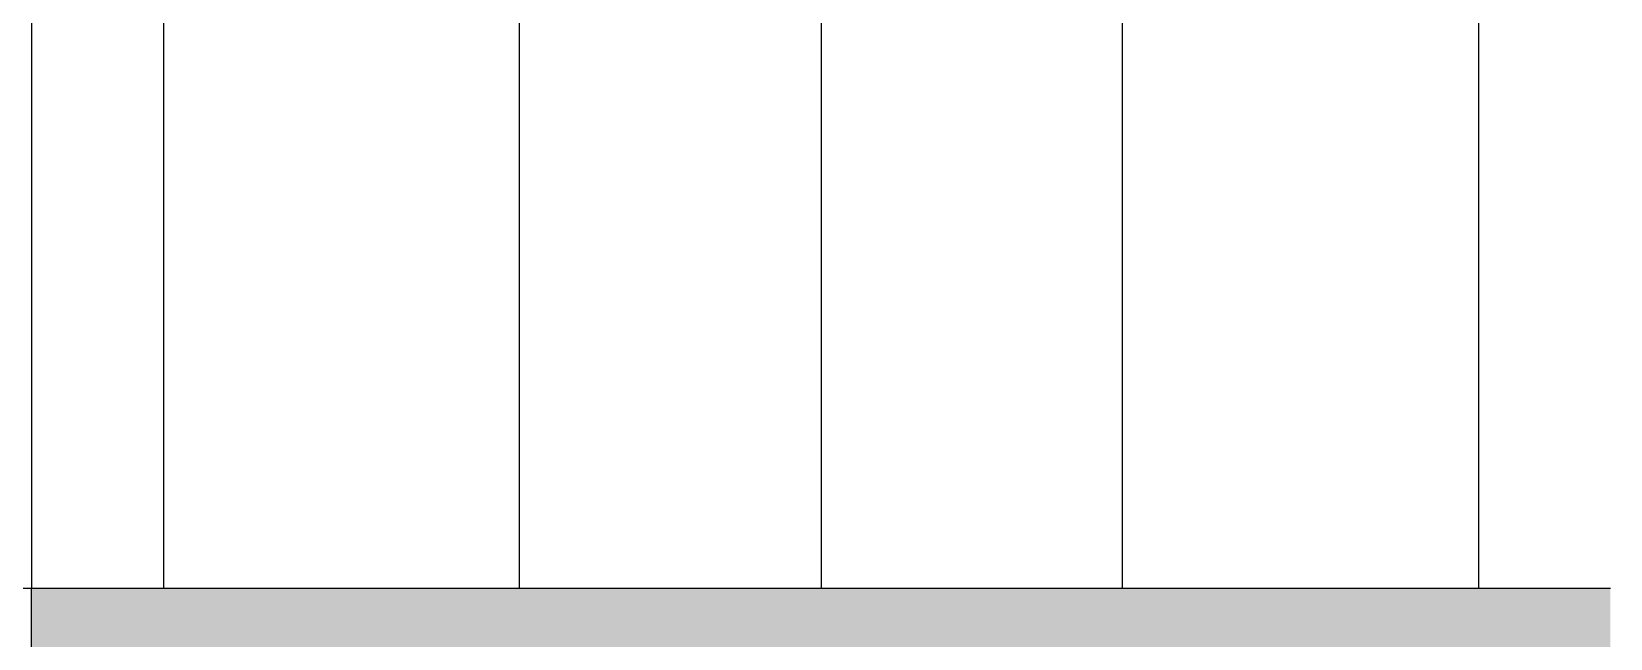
# Model space of a CAD drawing. Header units: metres. Extents: x 10 to 343, y 349 to 530.
# Drawn here: x 264.59 to 267.34, y 467.594 to 468.651 of the extents above; entities that cross this region are included whole.
import ezdxf

# ---------------------------------------------------------------- set-up
doc = ezdxf.new("R2010")
doc.units = ezdxf.units.M
doc.linetypes.add('DASHED2', pattern=[0.375, 0.25, -0.125])

msp = doc.modelspace()

# ---------------------------------------------------------------- hatches: boundary and pattern name
at = {"ltscale": 200}
h = msp.add_hatch(dxfattribs=at)
h.set_pattern_fill('AR-CONC', color=256, scale=0.025, style=0)
h.set_pattern_definition([(130, (217.0149322748073, 467.116823497566), (-0.1793150456501884, -0.0156880337456488), [0.01875, -0.20625]), (185, (217.0149322748073, 467.116823497566), (0.03468783340325, 0.1880480334250029), [0.015, -0.165]), (79.54860000000002, (216.9999893549718, 467.1155161623494), (-0.1446273454285054, 0.1723598855152384), [0.0159350474999999, -0.1752855279999977]), (133.8158, (217.0149322748073, 467.1668234973797), (-0.2668102621564111, -0.0413797535822545), [0.028125, -0.309375]), (83.3644, (216.9926980892085, 467.1633751707734), (-0.2336656763871758, 0.2435294677251104), [0.023902572, -0.26292825]), (188.8158, (217.0149322748073, 467.1668234973797), (-0.2336654862834068, 0.2435296502313311), [0.0224999999999998, -0.2474999999999981]), (159, (216.9899322753661, 467.1543234971934), (-0.1492267630296154, -0.1006547226663347), [0.01875, -0.20625]), (214, (216.9899322753661, 467.1543234971934), (-0.0608288329803954, 0.1812875112617133), [0.015, -0.165]), (108.5485999999999, (216.977496717114, 467.1459355958388), (-0.2100556571453725, 0.0806326241774881), [0.0159350474999999, -0.1752855279999986]), (142.5, (217.0149322748073, 467.116823497566), (-0.0030399638293227, 0.0832234634578279), [0, -0.163, 0, -0.1675, 0, -0.165625]), (172.5, (217.0149322748073, 467.116823497566), (-0.0657673843605372, 0.0986029279705901), [0, -0.0955, 0, -0.15925, 0, -0.063125]), (212.5, (217.0706822750978, 467.116823497566), (-0.1334556090431023, -0.005638717933595), [0, -0.0624999999999996, 0, -0.1949999999999981, 0, -0.2587499999999963]), (222.5, (217.0956822754704, 467.116823497566), (-0.1457965423355966, 0.0250262455830794), [0, -0.08125, 0, -0.1295, 0, -0.18375])])
h.paths.add_polyline_path([(261.5047061834373, 467.6812326785759), (261.5047061834373, 467.3812326782965), (261.2747061829903, 467.3812326782965), (261.2747061829903, 467.531232678669), (258.2247061831765, 467.531232678669), (258.2247061831765, 467.1312326782965), (256.4697061832883, 467.1312326782965), (256.4697061832883, 467.2312326783896), (258.109706182953, 467.2312326783896), (258.109706182953, 467.6812326785759)])
h.paths.add_polyline_path([(267.3397061834001, 467.6812326785759), (267.3397061834001, 467.3812326782965), (267.109706182953, 467.3812326782965), (267.109706182953, 467.531232678669), (264.8197061829157, 467.531232678669), (264.8197061829157, 467.3812326782965), (264.5897061834, 467.3812326782965), (264.5897061834, 467.6812326785759)])
h = msp.add_hatch(dxfattribs=at)
h.set_pattern_fill('AR-CONC', color=256, scale=0.025, style=0)
h.set_pattern_definition([(50, (314.9144800910615, 467.116823497566), (0.1793150456501884, -0.0156880337456488), [0.01875, -0.20625]), (355, (314.9144800910615, 467.116823497566), (-0.03468783340325, 0.1880480334250029), [0.015, -0.165]), (100.4514, (314.929423010897, 467.1155161623494), (0.1446273454285054, 0.1723598855152384), [0.0159350474999999, -0.1752855279999976]), (46.1842, (314.9144800910615, 467.1668234973797), (0.2668102621564111, -0.0413797535822545), [0.028125, -0.309375]), (96.63559999999993, (314.9367142775917, 467.1633751707734), (0.2336656763871758, 0.2435294677251104), [0.0239025719999999, -0.262928249999999]), (351.1842000000001, (314.9144800910615, 467.1668234973797), (0.2336654862834068, 0.2435296502313311), [0.0224999999999999, -0.2474999999999994]), (21, (314.9394800914341, 467.1543234971934), (0.1492267630296154, -0.1006547226663347), [0.01875, -0.20625]), (326, (314.9394800914341, 467.1543234971934), (0.0608288329803954, 0.1812875112617133), [0.015, -0.165]), (71.45140000000002, (314.9519156496861, 467.1459355958388), (0.2100556571453725, 0.0806326241774881), [0.0159350475, -0.1752855279999994]), (37.50000000000002, (314.9144800910615, 467.116823497566), (0.0030399638293227, 0.0832234634578279), [0, -0.163, 0, -0.1675, 0, -0.165625]), (7.499999999999999, (314.9144800910615, 467.116823497566), (0.0657673843605372, 0.0986029279705901), [0, -0.0955, 0, -0.15925, 0, -0.063125]), (327.5, (314.8587300917023, 467.116823497566), (0.1334556090431023, -0.005638717933595), [0, -0.0624999999999999, 0, -0.1949999999999994, 0, -0.2587499999999988]), (317.5, (314.8337300913297, 467.116823497566), (0.1457965423355966, 0.0250262455830794), [0, -0.08125, 0, -0.1295, 0, -0.18375])])
h.paths.add_polyline_path([(270.4247061833628, 467.6812326785759), (270.4247061833628, 467.3812326782965), (270.6547061828786, 467.3812326782965), (270.6547061828786, 467.531232678669), (273.7047061836236, 467.531232678669), (273.7047061836236, 467.1312326782965), (275.4597061835119, 467.1312326782965), (275.4597061835119, 467.2312326783896), (273.8197061829158, 467.2312326783896), (273.8197061829158, 467.6812326785759)])
h.paths.add_polyline_path([(264.5897061834, 467.6812326785759), (264.5897061834, 467.3812326782965), (264.8197061829157, 467.3812326782965), (264.8197061829157, 467.531232678669), (267.109706182953, 467.531232678669), (267.109706182953, 467.3812326782965), (267.3397061834001, 467.3812326782965), (267.3397061834001, 467.6812326785759)])

# ---------------------------------------------------------------- linework, layer by layer
at = {"ltscale": 400}
for p, q in [((265.4397061820962, 467.6812326776446), (265.4397061820962, 469.7812326777376)), ((265.4397061820962, 467.6812326776446), (265.4397061820962, 469.7812326777376)), ((265.9647061824687, 469.7812326777376), (265.9647061824687, 467.6812326776446)), ((266.4897061819099, 467.6812326776446), (266.4897061819099, 469.7812326777376)), ((266.4897061819099, 467.6812326776446), (266.4897061819099, 469.7812326777376)), ((264.5897061834, 468.6812326781103), (264.5897061834, 467.6812326785759)), ((264.8197061829157, 468.6812326781103), (264.8197061829157, 467.6812326785759)), ((267.109706182953, 468.6812326781103), (267.109706182953, 467.6812326785759)), ((267.3397061834001, 467.6812326785759), (264.5897061834, 467.6812326785759)), ((264.5897061834, 467.3812326782965), (264.5897061834, 467.6812326785759))]:
    msp.add_line(p, q, dxfattribs=at)
at = {"linetype": 'DASHED2', "ltscale": 600}
msp.add_line((264.5897061834, 467.6812326785759), (261.5047061834373, 467.6812326785759), dxfattribs=at)

doc.saveas('drawing.dxf')
